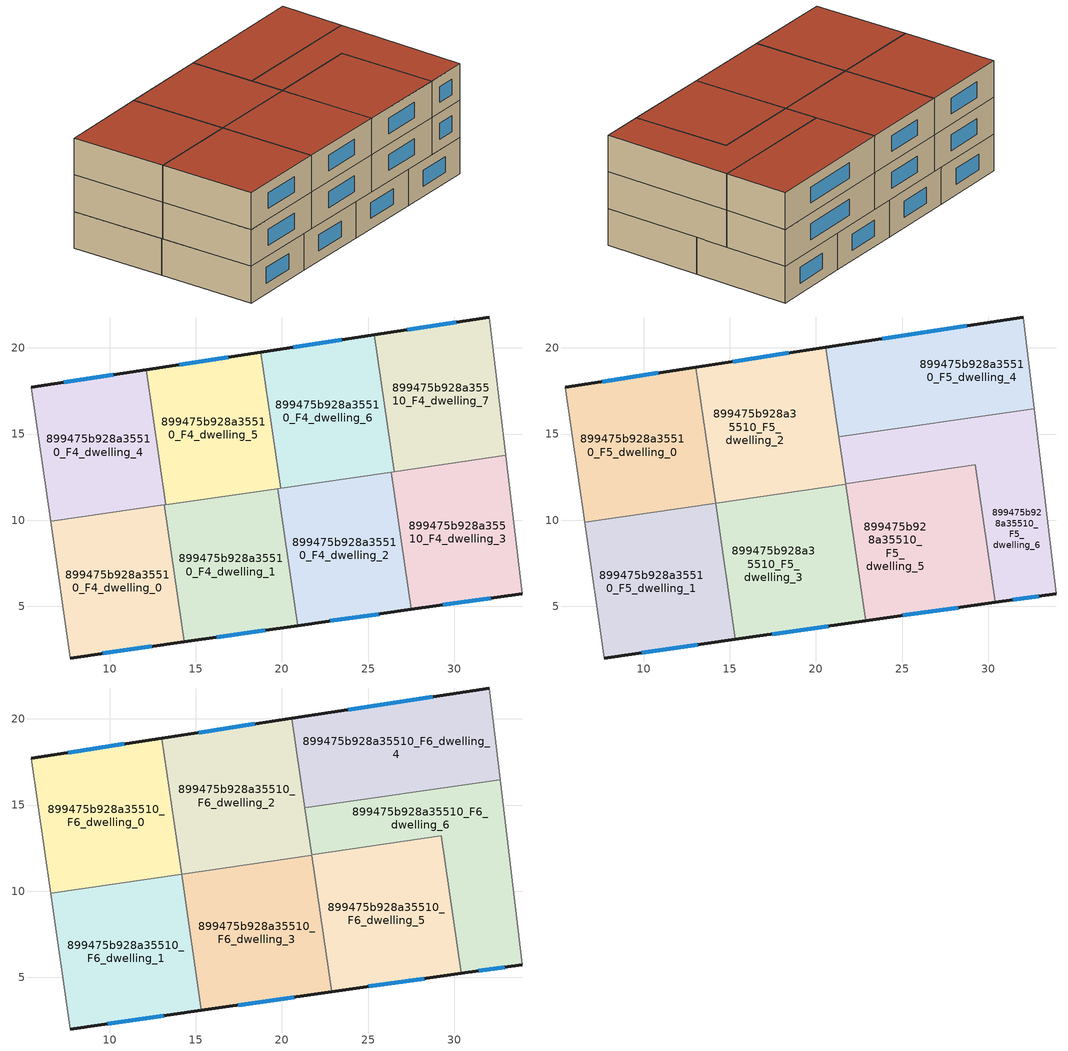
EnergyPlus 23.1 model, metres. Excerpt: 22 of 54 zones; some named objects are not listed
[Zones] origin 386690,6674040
899475b928a35510_F4_dwelling_0
 floor to 899475b928a35510_F3_dwelling_0 (EU_floor_Construction): 13.17,10.88 14.32,2.95 7.72,2.01 6.57,9.93 z12
 wall outside (EU_wall_Construction): 7.72,2.01 14.32,2.95 z12:15
 wall adiabatic (EU_wall_Construction): 6.57,9.93 7.72,2.01 z12:15
 wall to 899475b928a35510_F4_dwelling_1 (EU_wall_Construction): 14.32,2.95 13.17,10.88 z12:15
 wall to 899475b928a35510_F4_dwelling_4 (EU_wall_Construction): 13.17,10.88 6.57,9.93 z12:15
 window (EU_Window_Construction): 9.61,2.28 12.44,2.68 z12.86:14.14
899475b928a35510_F4_dwelling_1
 floor to 899475b928a35510_F3_dwelling_1 (EU_floor_Construction): 19.76,11.84 20.91,3.89 14.32,2.95 13.17,10.88 z12
 wall outside (EU_wall_Construction): 14.32,2.95 20.91,3.89 z12:15
 wall to 899475b928a35510_F4_dwelling_2 (EU_wall_Construction): 20.91,3.89 19.76,11.84 z12:15
 wall to 899475b928a35510_F4_dwelling_5 (EU_wall_Construction): 19.76,11.84 13.27,10.9 z12:15
 wall to 899475b928a35510_F4_dwelling_4 (EU_wall_Construction): 13.27,10.9 13.17,10.88 z12:15
 window (EU_Window_Construction): 16.21,3.22 19.03,3.62 z12.86:14.14
899475b928a35510_F4_dwelling_2
 floor to 899475b928a35510_F3_dwelling_2 (EU_floor_Construction): 26.33,12.79 27.49,4.83 20.91,3.89 19.76,11.84 z12
 wall outside (EU_wall_Construction): 20.91,3.89 27.49,4.83 z12:15
 wall to 899475b928a35510_F4_dwelling_3 (EU_wall_Construction): 27.49,4.83 26.33,12.79 z12:15
 wall to 899475b928a35510_F4_dwelling_6 (EU_wall_Construction): 26.33,12.79 19.92,11.86 z12:15
 wall to 899475b928a35510_F4_dwelling_5 (EU_wall_Construction): 19.92,11.86 19.76,11.84 z12:15
 window (EU_Window_Construction): 22.79,4.16 25.61,4.56 z12.86:14.14
899475b928a35510_F4_dwelling_3
 floor to 899475b928a35510_F3_dwelling_3 (EU_floor_Construction): 32.99,13.76 33.95,5.75 27.49,4.83 26.33,12.79 z12
 wall outside (EU_wall_Construction): 27.49,4.83 33.95,5.75 z12:15
 wall adiabatic (EU_wall_Construction): 33.95,5.75 32.99,13.76 z12:15
 wall to 899475b928a35510_F4_dwelling_7 (EU_wall_Construction): 32.99,13.76 26.52,12.82 z12:15
 wall to 899475b928a35510_F4_dwelling_6 (EU_wall_Construction): 26.52,12.82 26.33,12.79 z12:15
 window (EU_Window_Construction): 29.34,5.09 32.11,5.48 z12.86:14.14
899475b928a35510_F4_dwelling_4
 floor to 899475b928a35510_F3_dwelling_4 (EU_floor_Construction): 12.13,18.74 13.27,10.9 6.57,9.93 5.44,17.71 z12
 wall outside (EU_wall_Construction): 12.13,18.74 5.44,17.71 z12:15
 wall adiabatic (EU_wall_Construction): 5.44,17.71 6.57,9.93 z12:15
 wall to 899475b928a35510_F4_dwelling_5 (EU_wall_Construction): 13.27,10.9 12.13,18.74 z12:15
 window (EU_Window_Construction): 10.22,18.45 7.35,18.01 z12.86:14.14
899475b928a35510_F4_dwelling_5
 floor to 899475b928a35510_F3_dwelling_5 (EU_floor_Construction): 18.77,19.76 19.92,11.86 13.27,10.9 12.13,18.74 z12
 wall outside (EU_wall_Construction): 18.77,19.76 12.13,18.74 z12:15
 wall to 899475b928a35510_F4_dwelling_6 (EU_wall_Construction): 19.92,11.86 18.77,19.76 z12:15
 window (EU_Window_Construction): 16.87,19.47 14.03,19.03 z12.86:14.14
899475b928a35510_F4_dwelling_6
 floor to 899475b928a35510_F3_dwelling_6 (EU_floor_Construction): 25.37,20.77 26.52,12.82 19.92,11.86 18.77,19.76 z12
 wall outside (EU_wall_Construction): 25.37,20.77 18.77,19.76 z12:15
 wall to 899475b928a35510_F4_dwelling_7 (EU_wall_Construction): 26.52,12.82 25.37,20.77 z12:15
 window (EU_Window_Construction): 23.48,20.48 20.66,20.05 z12.86:14.14
 ceiling adiabatic (EU_roof_Construction): 26.13,15.53 25.37,20.77 20.58,20.04 21.33,14.83 z15
899475b928a35510_F4_dwelling_7
 floor to 899475b928a35510_F3_dwelling_7 (EU_floor_Construction): 32.02,21.79 32.99,13.76 26.52,12.82 25.37,20.77 z12
 wall outside (EU_wall_Construction): 32.02,21.79 25.37,20.77 z12:15
 wall adiabatic (EU_wall_Construction): 32.99,13.76 32.02,21.79 z12:15
 window (EU_Window_Construction): 30.12,21.5 27.27,21.06 z12.86:14.14
899475b928a35510_F5_dwelling_0
 floor to 899475b928a35510_F4_dwelling_4 (EU_floor_Construction): 12.13,18.74 13.27,10.9 6.57,9.93 5.44,17.71 z15
 floor to 899475b928a35510_F4_dwelling_5 (EU_floor_Construction): 13.03,18.88 14.17,11.03 13.27,10.9 12.13,18.74 z15
 floor to 899475b928a35510_F4_dwelling_0 (EU_floor_Construction): 13.17,10.88 13.18,10.83 6.58,9.87 6.57,9.93 z15
 floor to 899475b928a35510_F4_dwelling_1 (EU_floor_Construction): 14.17,11.03 14.17,10.97 13.18,10.83 13.17,10.88 z15
 wall outside (EU_wall_Construction): 13.03,18.88 5.44,17.71 z15:18
 wall to 899475b928a35510_F5_dwelling_1 (EU_wall_Construction): 6.58,9.87 14.17,10.97 z15:18
 wall adiabatic (EU_wall_Construction): 5.44,17.71 6.58,9.87 z15:18
 wall to 899475b928a35510_F5_dwelling_2 (EU_wall_Construction): 14.17,10.99 13.03,18.88 z15:18
 wall to 899475b928a35510_F5_dwelling_3 (EU_wall_Construction): 14.17,10.97 14.17,10.99 z15:18
 window (EU_Window_Construction): 10.86,18.55 7.61,18.05 z15.86:17.14
899475b928a35510_F5_dwelling_1
 floor to 899475b928a35510_F4_dwelling_0 (EU_floor_Construction): 13.18,10.83 14.32,2.95 7.72,2.01 6.58,9.87 z15
 floor to 899475b928a35510_F4_dwelling_1 (EU_floor_Construction): 14.17,10.97 15.32,3.09 14.32,2.95 13.18,10.83 z15
 wall outside (EU_wall_Construction): 7.72,2.01 15.32,3.09 z15:18
 wall adiabatic (EU_wall_Construction): 6.58,9.87 7.72,2.01 z15:18
 wall to 899475b928a35510_F5_dwelling_3 (EU_wall_Construction): 15.32,3.09 14.17,10.97 z15:18
 window (EU_Window_Construction): 9.89,2.32 13.15,2.78 z15.86:17.14
899475b928a35510_F5_dwelling_2
 floor to 899475b928a35510_F4_dwelling_5 (EU_floor_Construction): 18.77,19.76 19.92,11.86 14.17,11.03 13.03,18.88 z15
 floor to 899475b928a35510_F4_dwelling_1 (EU_floor_Construction): 19.76,11.84 19.76,11.81 14.17,11 14.17,11.03 z15
 floor to 899475b928a35510_F4_dwelling_2 (EU_floor_Construction): 21.72,12.13 21.73,12.09 19.76,11.81 19.76,11.84 z15
 floor to 899475b928a35510_F4_dwelling_6 (EU_floor_Construction): 20.58,20.04 21.72,12.13 19.92,11.86 18.77,19.76 z15
 wall outside (EU_wall_Construction): 20.58,20.04 13.03,18.88 z15:18
 wall to 899475b928a35510_F5_dwelling_3 (EU_wall_Construction): 14.17,11 21.73,12.09 z15:18
 wall to 899475b928a35510_F5_dwelling_4 (EU_wall_Construction): 21.33,14.83 20.58,20.04 z15:18
 wall to 899475b928a35510_F5_dwelling_6 (EU_wall_Construction): 21.72,12.11 21.33,14.83 z15:18
 wall to 899475b928a35510_F5_dwelling_5 (EU_wall_Construction): 21.73,12.09 21.73,12.11 z15:18
 window (EU_Window_Construction): 18.42,19.71 15.18,19.21 z15.86:17.14
899475b928a35510_F5_dwelling_3
 floor to 899475b928a35510_F4_dwelling_1 (EU_floor_Construction): 19.76,11.81 20.91,3.89 15.32,3.09 14.17,11 z15
 floor to 899475b928a35510_F4_dwelling_2 (EU_floor_Construction): 21.73,12.09 22.88,4.17 20.91,3.89 19.76,11.81 z15
 wall outside (EU_wall_Construction): 15.32,3.09 22.88,4.17 z15:18
 wall to 899475b928a35510_F5_dwelling_5 (EU_wall_Construction): 22.88,4.17 21.73,12.09 z15:18
 window (EU_Window_Construction): 17.48,3.4 20.72,3.86 z15.86:17.14
899475b928a35510_F5_dwelling_4
 floor to 899475b928a35510_F4_dwelling_7 (EU_floor_Construction): 32.02,21.79 32.66,16.48 26.13,15.53 25.37,20.77 z15
 floor adiabatic (EU_floor_Construction): 25.37,20.77 26.13,15.53 21.33,14.83 20.58,20.04 z15
 wall outside (EU_wall_Construction): 32.02,21.79 20.58,20.04 z15:18
 wall adiabatic (EU_wall_Construction): 32.66,16.48 32.02,21.79 z15:18
 wall to 899475b928a35510_F5_dwelling_6 (EU_wall_Construction): 21.33,14.83 32.66,16.48 z15:18
 window (EU_Window_Construction): 28.75,21.29 23.84,20.54 z15.86:17.14
899475b928a35510_F5_dwelling_5
 floor to 899475b928a35510_F4_dwelling_2 (EU_floor_Construction): 26.33,12.78 27.49,4.83 22.88,4.17 21.72,12.11 z15
 floor to 899475b928a35510_F4_dwelling_3 (EU_floor_Construction): 29.24,13.2 30.4,5.24 27.49,4.83 26.33,12.78 z15
 wall outside (EU_wall_Construction): 22.88,4.17 30.4,5.24 z15:18
 wall to 899475b928a35510_F5_dwelling_6 (EU_wall_Construction): 30.4,5.24 29.24,13.2 21.72,12.11 z15:18
 window (EU_Window_Construction): 25.03,4.47 28.25,4.93 z15.86:17.14
899475b928a35510_F5_dwelling_6
 floor to 899475b928a35510_F4_dwelling_3 (EU_floor_Construction): 32.99,13.76 33.95,5.75 30.4,5.24 29.24,13.2 26.33,12.78 26.33,12.79 z15
 floor to 899475b928a35510_F4_dwelling_7 (EU_floor_Construction): 32.66,16.48 32.99,13.76 26.52,12.82 26.13,15.53 z15
 floor to 899475b928a35510_F4_dwelling_6 (EU_floor_Construction): 26.13,15.53 26.52,12.82 21.72,12.13 21.33,14.83 z15
 floor to 899475b928a35510_F4_dwelling_2 (EU_floor_Construction): 26.33,12.79 26.33,12.78 21.72,12.11 21.72,12.13 z15
 wall outside (EU_wall_Construction): 30.4,5.24 33.95,5.75 z15:18
 wall adiabatic (EU_wall_Construction): 33.95,5.75 32.66,16.48 z15:18
 window (EU_Window_Construction): 31.41,5.39 32.94,5.6 z15.86:17.14
899475b928a35510_F6_dwelling_0
 floor to 899475b928a35510_F5_dwelling_0 (EU_floor_Construction): 13.03,18.88 14.17,10.97 6.58,9.87 5.44,17.71 z18
 wall outside (EU_wall_Construction): 13.03,18.88 5.44,17.71 z18:21
 wall to 899475b928a35510_F6_dwelling_1 (EU_wall_Construction): 6.58,9.87 14.17,10.97 z18:21
 wall adiabatic (EU_wall_Construction): 5.44,17.71 6.58,9.87 z18:21
 wall to 899475b928a35510_F6_dwelling_2 (EU_wall_Construction): 14.17,10.99 13.03,18.88 z18:21
 wall to 899475b928a35510_F6_dwelling_3 (EU_wall_Construction): 14.17,10.97 14.17,10.99 z18:21
 window (EU_Window_Construction): 10.86,18.55 7.61,18.05 z18.86:20.14
 roof outside (EU_roof_Construction): 14.17,10.97 13.03,18.88 5.44,17.71 6.58,9.87 z21
899475b928a35510_F6_dwelling_1
 floor to 899475b928a35510_F5_dwelling_1 (EU_floor_Construction): 14.17,10.97 15.32,3.09 7.72,2.01 6.58,9.87 z18
 wall outside (EU_wall_Construction): 7.72,2.01 15.32,3.09 z18:21
 wall adiabatic (EU_wall_Construction): 6.58,9.87 7.72,2.01 z18:21
 wall to 899475b928a35510_F6_dwelling_3 (EU_wall_Construction): 15.32,3.09 14.17,10.97 z18:21
 window (EU_Window_Construction): 9.89,2.32 13.15,2.78 z18.86:20.14
 roof outside (EU_roof_Construction): 15.32,3.09 14.17,10.97 6.58,9.87 7.72,2.01 z21
899475b928a35510_F6_dwelling_2
 floor to 899475b928a35510_F5_dwelling_2 (EU_floor_Construction): 20.58,20.04 21.73,12.09 14.17,11 13.03,18.88 z18
 wall outside (EU_wall_Construction): 20.58,20.04 13.03,18.88 z18:21
 wall to 899475b928a35510_F6_dwelling_3 (EU_wall_Construction): 14.17,11 21.73,12.09 z18:21
 wall to 899475b928a35510_F6_dwelling_4 (EU_wall_Construction): 21.33,14.83 20.58,20.04 z18:21
 wall to 899475b928a35510_F6_dwelling_6 (EU_wall_Construction): 21.72,12.11 21.33,14.83 z18:21
 wall to 899475b928a35510_F6_dwelling_5 (EU_wall_Construction): 21.73,12.09 21.73,12.11 z18:21
 window (EU_Window_Construction): 18.42,19.71 15.18,19.21 z18.86:20.14
 roof outside (EU_roof_Construction): 21.73,12.09 20.58,20.04 13.03,18.88 14.17,11 z21
899475b928a35510_F6_dwelling_3
 floor to 899475b928a35510_F5_dwelling_3 (EU_floor_Construction): 21.73,12.09 22.88,4.17 15.32,3.09 14.17,11 z18
 wall outside (EU_wall_Construction): 15.32,3.09 22.88,4.17 z18:21
 wall to 899475b928a35510_F6_dwelling_5 (EU_wall_Construction): 22.88,4.17 21.73,12.09 z18:21
 window (EU_Window_Construction): 17.48,3.4 20.72,3.86 z18.86:20.14
 roof outside (EU_roof_Construction): 22.88,4.17 21.73,12.09 14.17,11 15.32,3.09 z21
899475b928a35510_F6_dwelling_4
 floor to 899475b928a35510_F5_dwelling_4 (EU_floor_Construction): 32.02,21.79 32.66,16.48 21.33,14.83 20.58,20.04 z18
 wall outside (EU_wall_Construction): 32.02,21.79 20.58,20.04 z18:21
 wall adiabatic (EU_wall_Construction): 32.66,16.48 32.02,21.79 z18:21
 wall to 899475b928a35510_F6_dwelling_6 (EU_wall_Construction): 21.33,14.83 32.66,16.48 z18:21
 window (EU_Window_Construction): 28.75,21.29 23.84,20.54 z18.86:20.14
 roof outside (EU_roof_Construction): 32.66,16.48 32.02,21.79 20.58,20.04 21.33,14.83 z21
899475b928a35510_F6_dwelling_5
 floor to 899475b928a35510_F5_dwelling_5 (EU_floor_Construction): 29.24,13.2 30.4,5.24 22.88,4.17 21.72,12.11 z18
 wall outside (EU_wall_Construction): 22.88,4.17 30.4,5.24 z18:21
 wall to 899475b928a35510_F6_dwelling_6 (EU_wall_Construction): 30.4,5.24 29.24,13.2 21.72,12.11 z18:21
 window (EU_Window_Construction): 25.03,4.47 28.25,4.93 z18.86:20.14
 roof outside (EU_roof_Construction): 30.4,5.24 29.24,13.2 21.72,12.11 22.88,4.17 z21
899475b928a35510_F6_dwelling_6
 floor to 899475b928a35510_F5_dwelling_6 (EU_floor_Construction): 32.66,16.48 33.95,5.75 30.4,5.24 29.24,13.2 21.72,12.11 21.33,14.83 z18
 wall outside (EU_wall_Construction): 30.4,5.24 33.95,5.75 z18:21
 wall adiabatic (EU_wall_Construction): 33.95,5.75 32.66,16.48 z18:21
 window (EU_Window_Construction): 31.41,5.39 32.94,5.6 z18.86:20.14
 roof outside (EU_roof_Construction): 33.95,5.75 32.66,16.48 21.33,14.83 21.72,12.11 29.24,13.2 30.4,5.24 z21
[Building]
EU S2 Campaign: North Axis=0; Terrain=City; Solar Distribution=FullExterior
[Site:Location]
Helsinki-Vantaa.AP: Latitude=60.317; Longitude=24.963; Time Zone=2; Elevation=54.6
[SizingPeriod:WeatherFileDays]
AnnualSizingPeriod: Begin Month=1; Begin Day of Month=1; End Month=12; End Day of Month=31; Day of Week for Start Day=Monday; Use Weather File Daylight Saving Period=No; Use Weather File Rain and Snow Indicators=No
[MATERIAL]
EU_InternalMass_Material: Roughness=MediumRough; Thickness=0.1; Conductivity=1; Density=1800; Specific Heat=900; Thermal Absorptance=0.9; Solar Absorptance=0.7; Visible Absorptance=0.7
[MATERIAL:NOMASS] Roughness=MediumRough; Thermal Absorptance=0.9; Solar Absorptance=0.7; Visible Absorptance=0.7
Name | Thermal Resistance
EU_wall_NoMass | 1.10183
EU_roof_NoMass; EU_floor_NoMass | 1.70606
[WINDOWMATERIAL:SIMPLEGLAZINGSYSTEM]
EU_Window_SimpleGlazing: UFactor=3.11035; Solar Heat Gain Coefficient=0.8; Visible Transmittance=0.8
[CONSTRUCTION]
EU_wall_Construction: EU_wall_NoMass
EU_roof_Construction: EU_roof_NoMass
EU_floor_Construction: EU_floor_NoMass
EU_Window_Construction: EU_Window_SimpleGlazing
EU_InternalMass_Construction: EU_InternalMass_Material
[ZONE] Type=1; Multiplier=1; Ceiling Height=autocalculate; Floor Area=autocalculate; Part of Total Floor Area=Yes
Name | Volume
899475b928a35510_F4_dwelling_0; 899475b928a35510_F4_dwelling_2 | 160.278
899475b928a35510_F5_dwelling_0; 899475b928a35510_F6_dwelling_0 | 183.185
899475b928a35510_F4_dwelling_1 | 160.261
899475b928a35510_F5_dwelling_1; 899475b928a35510_F6_dwelling_1 | 183.168
899475b928a35510_F5_dwelling_2; 899475b928a35510_F6_dwelling_2 | 183.162
899475b928a35510_F4_dwelling_3 | 160.274
899475b928a35510_F5_dwelling_3; 899475b928a35510_F6_dwelling_3; 899475b928a35510_F5_dwelling_5; 899475b928a35510_F6_dwelling_5 | 183.189
899475b928a35510_F4_dwelling_4 | 160.29
899475b928a35510_F5_dwelling_4; 899475b928a35510_F6_dwelling_4 | 183.174
899475b928a35510_F4_dwelling_5 | 160.299
899475b928a35510_F4_dwelling_6 | 160.289
899475b928a35510_F5_dwelling_6; 899475b928a35510_F6_dwelling_6 | 183.179
899475b928a35510_F4_dwelling_7 | 160.291
[INTERNALMASS] Construction=EU_InternalMass_Construction
Name | Zone or ZoneList | Surface Area
899475b928a35510_F4_dwelling_0_EU_InternalMass | 899475b928a35510_F4_dwelling_0 | 53.4262
899475b928a35510_F4_dwelling_1_EU_InternalMass | 899475b928a35510_F4_dwelling_1 | 53.4202
899475b928a35510_F4_dwelling_2_EU_InternalMass | 899475b928a35510_F4_dwelling_2 | 53.4261
899475b928a35510_F4_dwelling_3_EU_InternalMass | 899475b928a35510_F4_dwelling_3 | 53.4249
899475b928a35510_F4_dwelling_4_EU_InternalMass | 899475b928a35510_F4_dwelling_4 | 53.4297
899475b928a35510_F4_dwelling_5_EU_InternalMass | 899475b928a35510_F4_dwelling_5 | 53.433
899475b928a35510_F4_dwelling_6_EU_InternalMass | 899475b928a35510_F4_dwelling_6 | 53.4297
899475b928a35510_F4_dwelling_7_EU_InternalMass | 899475b928a35510_F4_dwelling_7 | 53.4301
899475b928a35510_F5_dwelling_0_EU_InternalMass | 899475b928a35510_F5_dwelling_0 | 61.0609
899475b928a35510_F5_dwelling_1_EU_InternalMass | 899475b928a35510_F5_dwelling_1 | 61.0544
899475b928a35510_F5_dwelling_2_EU_InternalMass | 899475b928a35510_F5_dwelling_2 | 61.0549
899475b928a35510_F5_dwelling_3_EU_InternalMass | 899475b928a35510_F5_dwelling_3 | 61.062
899475b928a35510_F5_dwelling_4_EU_InternalMass | 899475b928a35510_F5_dwelling_4 | 61.0598
899475b928a35510_F5_dwelling_5_EU_InternalMass | 899475b928a35510_F5_dwelling_5 | 61.0632
899475b928a35510_F5_dwelling_6_EU_InternalMass | 899475b928a35510_F5_dwelling_6 | 61.0602
899475b928a35510_F6_dwelling_0_EU_InternalMass | 899475b928a35510_F6_dwelling_0 | 61.0609
899475b928a35510_F6_dwelling_1_EU_InternalMass | 899475b928a35510_F6_dwelling_1 | 61.0544
899475b928a35510_F6_dwelling_2_EU_InternalMass | 899475b928a35510_F6_dwelling_2 | 61.0549
899475b928a35510_F6_dwelling_3_EU_InternalMass | 899475b928a35510_F6_dwelling_3 | 61.062
899475b928a35510_F6_dwelling_4_EU_InternalMass | 899475b928a35510_F6_dwelling_4 | 61.0598
899475b928a35510_F6_dwelling_5_EU_InternalMass | 899475b928a35510_F6_dwelling_5 | 61.0632
899475b928a35510_F6_dwelling_6_EU_InternalMass | 899475b928a35510_F6_dwelling_6 | 61.0602
[OTHEREQUIPMENT] Fuel Type=Electricity; Design Level Calculation Method=Watts/Area; Power per Zone Floor Area=1; Fraction Latent=0; Fraction Radiant=0; Fraction Lost=0; Carbon Dioxide Generation Rate=0; EndUse Subcategory=EU_Step8_InternalGains
Name | Zone or ZoneList or Space or SpaceList | Schedule
EU_Step8_InternalGain_899475b928a35510_F4_dwelling_0_f000 | 899475b928a35510_F4_dwelling_0 | EU_Step8_GainSchedule_899475b928a35510_F4_dwelling_0_f000
EU_Step8_InternalGain_899475b928a35510_F4_dwelling_1_f000 | 899475b928a35510_F4_dwelling_1 | EU_Step8_GainSchedule_899475b928a35510_F4_dwelling_1_f000
EU_Step8_InternalGain_899475b928a35510_F4_dwelling_2_f000 | 899475b928a35510_F4_dwelling_2 | EU_Step8_GainSchedule_899475b928a35510_F4_dwelling_2_f000
EU_Step8_InternalGain_899475b928a35510_F4_dwelling_3_f000 | 899475b928a35510_F4_dwelling_3 | EU_Step8_GainSchedule_899475b928a35510_F4_dwelling_3_f000
EU_Step8_InternalGain_899475b928a35510_F4_dwelling_4_f000 | 899475b928a35510_F4_dwelling_4 | EU_Step8_GainSchedule_899475b928a35510_F4_dwelling_4_f000
EU_Step8_InternalGain_899475b928a35510_F4_dwelling_5_f000 | 899475b928a35510_F4_dwelling_5 | EU_Step8_GainSchedule_899475b928a35510_F4_dwelling_5_f000
EU_Step8_InternalGain_899475b928a35510_F4_dwelling_6_f000 | 899475b928a35510_F4_dwelling_6 | EU_Step8_GainSchedule_899475b928a35510_F4_dwelling_6_f000
EU_Step8_InternalGain_899475b928a35510_F4_dwelling_7_f000 | 899475b928a35510_F4_dwelling_7 | EU_Step8_GainSchedule_899475b928a35510_F4_dwelling_7_f000
EU_Step8_InternalGain_899475b928a35510_F5_dwelling_0_f000 | 899475b928a35510_F5_dwelling_0 | EU_Step8_GainSchedule_899475b928a35510_F5_dwelling_0_f000
EU_Step8_InternalGain_899475b928a35510_F5_dwelling_1_f000 | 899475b928a35510_F5_dwelling_1 | EU_Step8_GainSchedule_899475b928a35510_F5_dwelling_1_f000
EU_Step8_InternalGain_899475b928a35510_F5_dwelling_2_f000 | 899475b928a35510_F5_dwelling_2 | EU_Step8_GainSchedule_899475b928a35510_F5_dwelling_2_f000
EU_Step8_InternalGain_899475b928a35510_F5_dwelling_3_f000 | 899475b928a35510_F5_dwelling_3 | EU_Step8_GainSchedule_899475b928a35510_F5_dwelling_3_f000
EU_Step8_InternalGain_899475b928a35510_F5_dwelling_4_f000 | 899475b928a35510_F5_dwelling_4 | EU_Step8_GainSchedule_899475b928a35510_F5_dwelling_4_f000
EU_Step8_InternalGain_899475b928a35510_F5_dwelling_5_f000 | 899475b928a35510_F5_dwelling_5 | EU_Step8_GainSchedule_899475b928a35510_F5_dwelling_5_f000
EU_Step8_InternalGain_899475b928a35510_F5_dwelling_6_f000 | 899475b928a35510_F5_dwelling_6 | EU_Step8_GainSchedule_899475b928a35510_F5_dwelling_6_f000
EU_Step8_InternalGain_899475b928a35510_F6_dwelling_0_f000 | 899475b928a35510_F6_dwelling_0 | EU_Step8_GainSchedule_899475b928a35510_F6_dwelling_0_f000
EU_Step8_InternalGain_899475b928a35510_F6_dwelling_1_f000 | 899475b928a35510_F6_dwelling_1 | EU_Step8_GainSchedule_899475b928a35510_F6_dwelling_1_f000
EU_Step8_InternalGain_899475b928a35510_F6_dwelling_2_f000 | 899475b928a35510_F6_dwelling_2 | EU_Step8_GainSchedule_899475b928a35510_F6_dwelling_2_f000
EU_Step8_InternalGain_899475b928a35510_F6_dwelling_3_f000 | 899475b928a35510_F6_dwelling_3 | EU_Step8_GainSchedule_899475b928a35510_F6_dwelling_3_f000
EU_Step8_InternalGain_899475b928a35510_F6_dwelling_4_f000 | 899475b928a35510_F6_dwelling_4 | EU_Step8_GainSchedule_899475b928a35510_F6_dwelling_4_f000
EU_Step8_InternalGain_899475b928a35510_F6_dwelling_5_f000 | 899475b928a35510_F6_dwelling_5 | EU_Step8_GainSchedule_899475b928a35510_F6_dwelling_5_f000
EU_Step8_InternalGain_899475b928a35510_F6_dwelling_6_f000 | 899475b928a35510_F6_dwelling_6 | EU_Step8_GainSchedule_899475b928a35510_F6_dwelling_6_f000
[ZONEVENTILATION:DESIGNFLOWRATE] Schedule=EU_AlwaysOn; Design Flow Rate Calculation Method=AirChanges/Hour; Air Changes per Hour=0.756316; Ventilation Type=Natural; Fan Pressure Rise=0; Fan Total Efficiency=1; Constant Term Coefficient=1; Temperature Term Coefficient=0; Velocity Term Coefficient=0; Velocity Squared Term Coefficient=0; Minimum Indoor Temperature=-100; Maximum Indoor Temperature=100; Delta Temperature=-100; Minimum Outdoor Temperature=-100; Maximum Outdoor Temperature=100; Maximum Wind Speed=40
Name | Zone or ZoneList or Space or SpaceList
EU_ConstantAir_899475b928a35510_F4_dwelling_0 | 899475b928a35510_F4_dwelling_0
EU_ConstantAir_899475b928a35510_F4_dwelling_1 | 899475b928a35510_F4_dwelling_1
EU_ConstantAir_899475b928a35510_F4_dwelling_2 | 899475b928a35510_F4_dwelling_2
EU_ConstantAir_899475b928a35510_F4_dwelling_3 | 899475b928a35510_F4_dwelling_3
EU_ConstantAir_899475b928a35510_F4_dwelling_4 | 899475b928a35510_F4_dwelling_4
EU_ConstantAir_899475b928a35510_F4_dwelling_5 | 899475b928a35510_F4_dwelling_5
EU_ConstantAir_899475b928a35510_F4_dwelling_6 | 899475b928a35510_F4_dwelling_6
EU_ConstantAir_899475b928a35510_F4_dwelling_7 | 899475b928a35510_F4_dwelling_7
EU_ConstantAir_899475b928a35510_F5_dwelling_0 | 899475b928a35510_F5_dwelling_0
EU_ConstantAir_899475b928a35510_F5_dwelling_1 | 899475b928a35510_F5_dwelling_1
EU_ConstantAir_899475b928a35510_F5_dwelling_2 | 899475b928a35510_F5_dwelling_2
EU_ConstantAir_899475b928a35510_F5_dwelling_3 | 899475b928a35510_F5_dwelling_3
EU_ConstantAir_899475b928a35510_F5_dwelling_4 | 899475b928a35510_F5_dwelling_4
EU_ConstantAir_899475b928a35510_F5_dwelling_5 | 899475b928a35510_F5_dwelling_5
EU_ConstantAir_899475b928a35510_F5_dwelling_6 | 899475b928a35510_F5_dwelling_6
EU_ConstantAir_899475b928a35510_F6_dwelling_0 | 899475b928a35510_F6_dwelling_0
EU_ConstantAir_899475b928a35510_F6_dwelling_1 | 899475b928a35510_F6_dwelling_1
EU_ConstantAir_899475b928a35510_F6_dwelling_2 | 899475b928a35510_F6_dwelling_2
EU_ConstantAir_899475b928a35510_F6_dwelling_3 | 899475b928a35510_F6_dwelling_3
EU_ConstantAir_899475b928a35510_F6_dwelling_4 | 899475b928a35510_F6_dwelling_4
EU_ConstantAir_899475b928a35510_F6_dwelling_5 | 899475b928a35510_F6_dwelling_5
EU_ConstantAir_899475b928a35510_F6_dwelling_6 | 899475b928a35510_F6_dwelling_6
[HVACTEMPLATE:ZONE:IDEALLOADSAIRSYSTEM] System Availability Schedule=EU_AlwaysOn; Maximum Heating Supply Air Temperature=50; Minimum Cooling Supply Air Temperature=13; Maximum Heating Supply Air Humidity Ratio=0.0156; Minimum Cooling Supply Air Humidity Ratio=0.0077; Heating Limit=NoLimit; Cooling Limit=NoLimit; Heating Availability Schedule=EU_AlwaysOn; Cooling Availability Schedule=EU_CoolingOff; Dehumidification Control Type=ConstantSensibleHeatRatio; Cooling Sensible Heat Ratio=0.7; Dehumidification Setpoint=60; Humidification Control Type=None; Humidification Setpoint=30; Outdoor Air Method=None; Outdoor Air Flow Rate per Person=0.00944; Outdoor Air Flow Rate per Zone Floor Area=0; Outdoor Air Flow Rate per Zone=0; Demand Controlled Ventilation Type=None; Outdoor Air Economizer Type=NoEconomizer; Heat Recovery Type=None; Sensible Heat Recovery Effectiveness=0.7; Latent Heat Recovery Effectiveness=0.65
Name | Template Thermostat
899475b928a35510_F4_dwelling_0 | EU_HeatOnly_899475b928a35510_F4_dwelling_0
899475b928a35510_F4_dwelling_1 | EU_HeatOnly_899475b928a35510_F4_dwelling_1
899475b928a35510_F4_dwelling_2 | EU_HeatOnly_899475b928a35510_F4_dwelling_2
899475b928a35510_F4_dwelling_3 | EU_HeatOnly_899475b928a35510_F4_dwelling_3
899475b928a35510_F4_dwelling_4 | EU_HeatOnly_899475b928a35510_F4_dwelling_4
899475b928a35510_F4_dwelling_5 | EU_HeatOnly_899475b928a35510_F4_dwelling_5
899475b928a35510_F4_dwelling_6 | EU_HeatOnly_899475b928a35510_F4_dwelling_6
899475b928a35510_F4_dwelling_7 | EU_HeatOnly_899475b928a35510_F4_dwelling_7
899475b928a35510_F5_dwelling_0 | EU_HeatOnly_899475b928a35510_F5_dwelling_0
899475b928a35510_F5_dwelling_1 | EU_HeatOnly_899475b928a35510_F5_dwelling_1
899475b928a35510_F5_dwelling_2 | EU_HeatOnly_899475b928a35510_F5_dwelling_2
899475b928a35510_F5_dwelling_3 | EU_HeatOnly_899475b928a35510_F5_dwelling_3
899475b928a35510_F5_dwelling_4 | EU_HeatOnly_899475b928a35510_F5_dwelling_4
899475b928a35510_F5_dwelling_5 | EU_HeatOnly_899475b928a35510_F5_dwelling_5
899475b928a35510_F5_dwelling_6 | EU_HeatOnly_899475b928a35510_F5_dwelling_6
899475b928a35510_F6_dwelling_0 | EU_HeatOnly_899475b928a35510_F6_dwelling_0
899475b928a35510_F6_dwelling_1 | EU_HeatOnly_899475b928a35510_F6_dwelling_1
899475b928a35510_F6_dwelling_2 | EU_HeatOnly_899475b928a35510_F6_dwelling_2
899475b928a35510_F6_dwelling_3 | EU_HeatOnly_899475b928a35510_F6_dwelling_3
899475b928a35510_F6_dwelling_4 | EU_HeatOnly_899475b928a35510_F6_dwelling_4
899475b928a35510_F6_dwelling_5 | EU_HeatOnly_899475b928a35510_F6_dwelling_5
899475b928a35510_F6_dwelling_6 | EU_HeatOnly_899475b928a35510_F6_dwelling_6
[SIZING:ZONE] Zone Cooling Design Supply Air Temperature Input Method=SupplyAirTemperature; Zone Cooling Design Supply Air Temperature=13; Zone Heating Design Supply Air Temperature Input Method=SupplyAirTemperature; Zone Heating Design Supply Air Temperature=50; Zone Cooling Design Supply Air Humidity Ratio=0.008; Zone Heating Design Supply Air Humidity Ratio=0.008; Cooling Design Air Flow Method=DesignDay; Cooling Design Air Flow Rate=0; Cooling Minimum Air Flow per Zone Floor Area=0.000762; Cooling Minimum Air Flow=0; Cooling Minimum Air Flow Fraction=0.2; Heating Design Air Flow Method=DesignDay; Heating Design Air Flow Rate=0; Heating Maximum Air Flow per Zone Floor Area=0.002032; Heating Maximum Air Flow=0.141576; Heating Maximum Air Flow Fraction=0.3; Account for Dedicated Outdoor Air System=No; Dedicated Outdoor Air System Control Strategy=NeutralSupplyAir; Dedicated Outdoor Air Low Setpoint Temperature for Design=autosize; Dedicated Outdoor Air High Setpoint Temperature for Design=autosize; Zone Load Sizing Method=Sensible Load Only No Latent Load; Zone Latent Cooling Design Supply Air Humidity Ratio Input Method=HumidityRatioDifference; Zone Cooling Design Supply Air Humidity Ratio Difference=0.005; Zone Latent Heating Design Supply Air Humidity Ratio Input Method=HumidityRatioDifference; Zone Humidification Design Supply Air Humidity Ratio Difference=0.005
899475b928a35510_F4_dwelling_0; 899475b928a35510_F4_dwelling_1; 899475b928a35510_F4_dwelling_2; 899475b928a35510_F4_dwelling_3; 899475b928a35510_F4_dwelling_4; 899475b928a35510_F4_dwelling_5; 899475b928a35510_F4_dwelling_6; 899475b928a35510_F4_dwelling_7; 899475b928a35510_F5_dwelling_0; 899475b928a35510_F5_dwelling_1; 899475b928a35510_F5_dwelling_2; 899475b928a35510_F5_dwelling_3; 899475b928a35510_F5_dwelling_4; 899475b928a35510_F5_dwelling_5; 899475b928a35510_F5_dwelling_6; 899475b928a35510_F6_dwelling_0; 899475b928a35510_F6_dwelling_1; 899475b928a35510_F6_dwelling_2; 899475b928a35510_F6_dwelling_3; 899475b928a35510_F6_dwelling_4; 899475b928a35510_F6_dwelling_5; 899475b928a35510_F6_dwelling_6
[SCHEDULE:CONSTANT]
Name | Hourly Value
EU_AlwaysOn | 1
EU_CoolingOff | 0
[SCHEDULE:FILE] Column Number=1; Rows to Skip at Top=0; Number of Hours of Data=8760; Column Separator=Comma; Interpolate to Timestep=No; Minutes per Item=60; Adjust Schedule for Daylight Savings=Yes
Name | File
EU_Step8_GainSchedule_899475b928a35510_F4_dwelling_0_f000 | ../../schedules/899475b928a35510/899475b928a35510_F4_dwelling_0_f000_gain.csv
EU_Step8_GainSchedule_899475b928a35510_F4_dwelling_1_f000 | ../../schedules/899475b928a35510/899475b928a35510_F4_dwelling_1_f000_gain.csv
EU_Step8_GainSchedule_899475b928a35510_F4_dwelling_2_f000 | ../../schedules/899475b928a35510/899475b928a35510_F4_dwelling_2_f000_gain.csv
EU_Step8_GainSchedule_899475b928a35510_F4_dwelling_3_f000 | ../../schedules/899475b928a35510/899475b928a35510_F4_dwelling_3_f000_gain.csv
EU_Step8_GainSchedule_899475b928a35510_F4_dwelling_4_f000 | ../../schedules/899475b928a35510/899475b928a35510_F4_dwelling_4_f000_gain.csv
EU_Step8_GainSchedule_899475b928a35510_F4_dwelling_5_f000 | ../../schedules/899475b928a35510/899475b928a35510_F4_dwelling_5_f000_gain.csv
EU_Step8_GainSchedule_899475b928a35510_F4_dwelling_6_f000 | ../../schedules/899475b928a35510/899475b928a35510_F4_dwelling_6_f000_gain.csv
EU_Step8_GainSchedule_899475b928a35510_F4_dwelling_7_f000 | ../../schedules/899475b928a35510/899475b928a35510_F4_dwelling_7_f000_gain.csv
EU_Step8_GainSchedule_899475b928a35510_F5_dwelling_0_f000 | ../../schedules/899475b928a35510/899475b928a35510_F5_dwelling_0_f000_gain.csv
EU_Step8_GainSchedule_899475b928a35510_F5_dwelling_1_f000 | ../../schedules/899475b928a35510/899475b928a35510_F5_dwelling_1_f000_gain.csv
EU_Step8_GainSchedule_899475b928a35510_F5_dwelling_2_f000 | ../../schedules/899475b928a35510/899475b928a35510_F5_dwelling_2_f000_gain.csv
EU_Step8_GainSchedule_899475b928a35510_F5_dwelling_3_f000 | ../../schedules/899475b928a35510/899475b928a35510_F5_dwelling_3_f000_gain.csv
EU_Step8_GainSchedule_899475b928a35510_F5_dwelling_4_f000 | ../../schedules/899475b928a35510/899475b928a35510_F5_dwelling_4_f000_gain.csv
EU_Step8_GainSchedule_899475b928a35510_F5_dwelling_5_f000 | ../../schedules/899475b928a35510/899475b928a35510_F5_dwelling_5_f000_gain.csv
EU_Step8_GainSchedule_899475b928a35510_F5_dwelling_6_f000 | ../../schedules/899475b928a35510/899475b928a35510_F5_dwelling_6_f000_gain.csv
EU_Step8_GainSchedule_899475b928a35510_F6_dwelling_0_f000 | ../../schedules/899475b928a35510/899475b928a35510_F6_dwelling_0_f000_gain.csv
EU_Step8_GainSchedule_899475b928a35510_F6_dwelling_1_f000 | ../../schedules/899475b928a35510/899475b928a35510_F6_dwelling_1_f000_gain.csv
EU_Step8_GainSchedule_899475b928a35510_F6_dwelling_2_f000 | ../../schedules/899475b928a35510/899475b928a35510_F6_dwelling_2_f000_gain.csv
EU_Step8_GainSchedule_899475b928a35510_F6_dwelling_3_f000 | ../../schedules/899475b928a35510/899475b928a35510_F6_dwelling_3_f000_gain.csv
EU_Step8_GainSchedule_899475b928a35510_F6_dwelling_4_f000 | ../../schedules/899475b928a35510/899475b928a35510_F6_dwelling_4_f000_gain.csv
EU_Step8_GainSchedule_899475b928a35510_F6_dwelling_5_f000 | ../../schedules/899475b928a35510/899475b928a35510_F6_dwelling_5_f000_gain.csv
EU_Step8_GainSchedule_899475b928a35510_F6_dwelling_6_f000 | ../../schedules/899475b928a35510/899475b928a35510_F6_dwelling_6_f000_gain.csv
